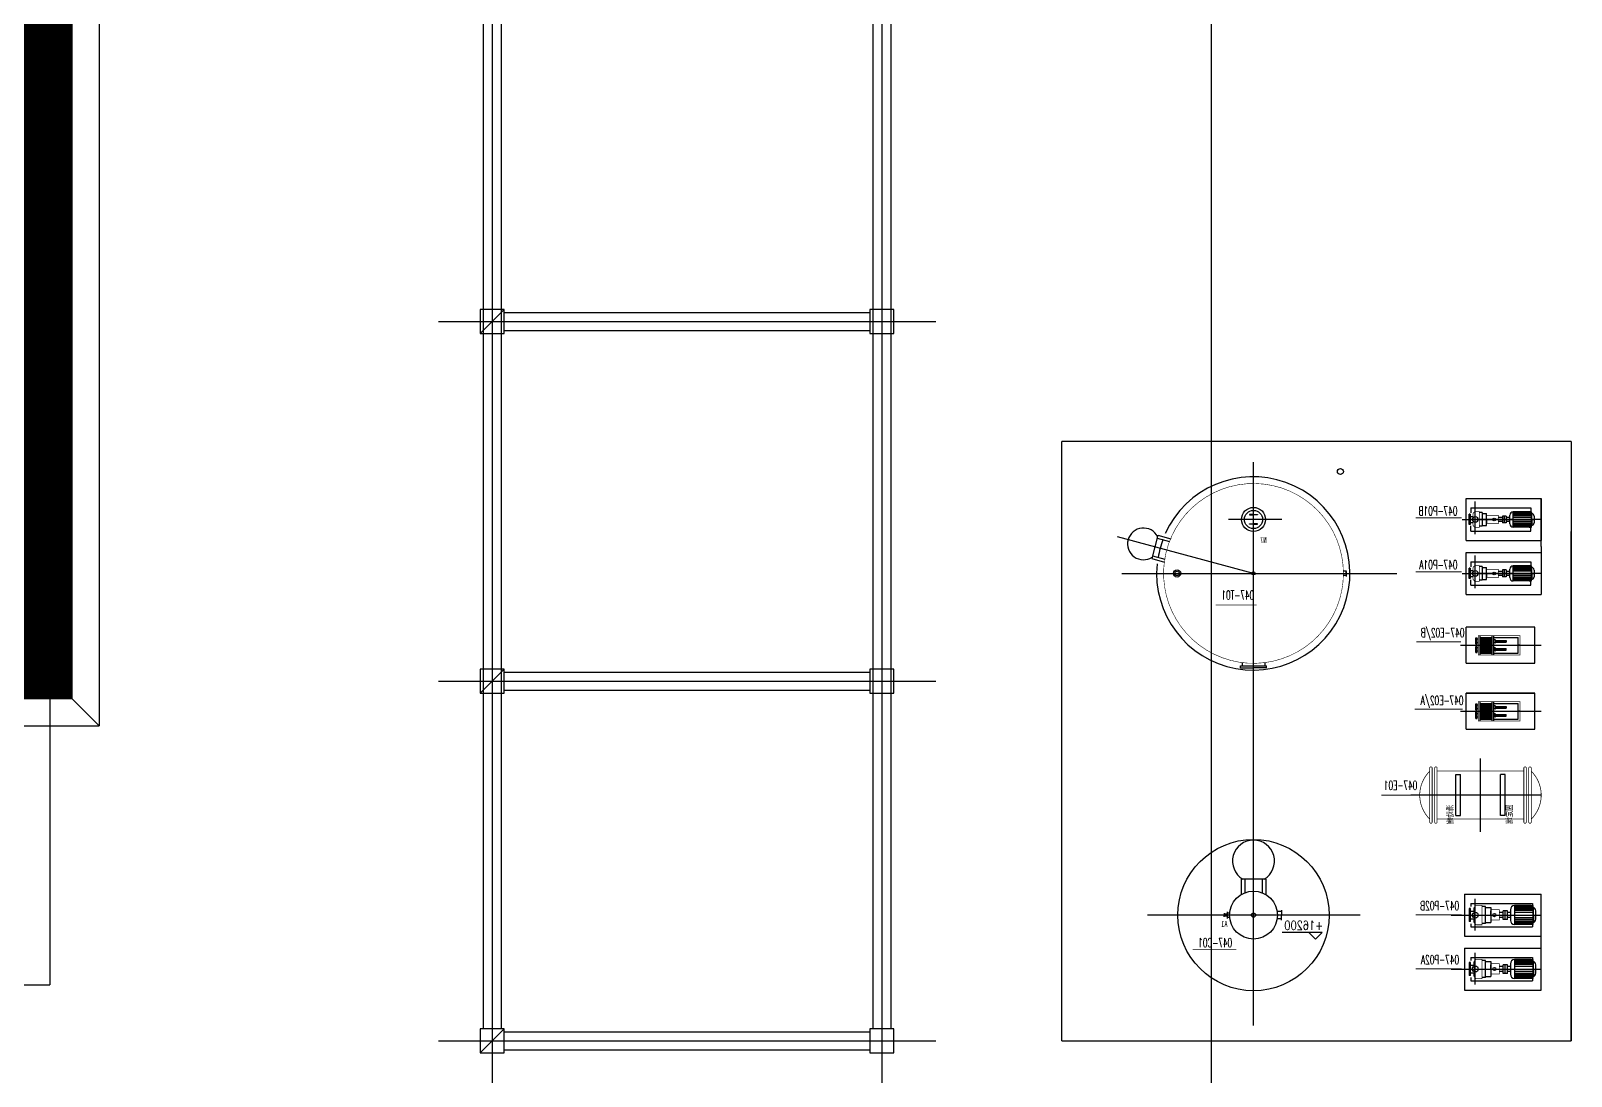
# Model space of a CAD drawing. Extents: x -170 to 1091, y -90 to 504.
# Drawn here: x 280.3 to 306, y 75.91 to 93.35 of the extents above; entities that cross this region are included whole.
import ezdxf
from ezdxf.enums import TextEntityAlignment as Align

# ---------------------------------------------------------------- set-up
doc = ezdxf.new("R2010")
doc.units = 0
doc.header["$LTSCALE"] = 1000
for name, pattern in [('ACAD_ISO05W100', [33, 24, -3, 0, -3, 0, -3]), ('CENTER', [50.8, 31.75, -6.35, 6.35, -6.35]), ('CENTER2', [28.575, 19.05, -3.175, 3.175, -3.175]), ('CONTINOUS', [0]), ('DASHED', [19.05, 12.7, -6.35]), ('DOTE', [2.42, 2, -0.2, 0.02, -0.2]), ('PF_DIVIDE', [250, 100, -50, 0, -50, 0, -50]), ('PHANTOM2', [1.25, 0.625, -0.125, 0.125, -0.125, 0.125, -0.125])]:
    doc.linetypes.add(name, pattern=pattern)
doc.layers.get('0').update_dxf_attribs({"linetype": 'CONTINUOUS'})
for name, color, linetype in [('07', 6, 'PF_DIVIDE'), ('1', 7, 'CONTINUOUS'), ('3', 1, 'PHANTOM2'), ('AXIS_LINE', 1, 'CENTER'), ('DOTE', 1, 'DOTE'), ('PUB_DIM', 3, 'CONTINUOUS'), ('PUB_TEXT', 7, 'CONTINUOUS'), ('TKX', 3, 'CONTINUOUS'), ('基本标注', 4, 'CONTINUOUS'), ('定位中心线', 3, 'CENTER2'), ('方格网', 6, 'CONTINUOUS'), ('管架', 30, 'CONTINUOUS'), ('设备', 4, 'CONTINUOUS'), ('设备外型线', 4, 'CONTINUOUS')]:
    doc.layers.add(name, color=color, linetype=linetype)
doc.styles.add('_HZTXT', font='simplex.shx', dxfattribs={"width": 0.75, "bigfont": 'HZTXT.shx'})
doc.styles.add('DIM_FONT', font='SIMPLEX', dxfattribs={"width": 0.7, "bigfont": 'GBCBIG'})
doc.styles.get("Standard").update_dxf_attribs({"font": '', "width": 0.75})
doc.styles.get('STANDARD').set_extended_font_data('SimSun')

msp = doc.modelspace()

# ---------------------------------------------------------------- linework, layer by layer
at = {"ltscale": 50}
for p, q in [((287.8, 88.29885), (288.2, 88.69885)), ((287.1011, 88.49885), (295.3989, 88.49885)), ((287.1011, 82.49885), (295.3989, 82.49885)), ((287.8, 82.29885), (288.2, 82.69885)), ((287.8, 76.29885), (288.2, 76.69885)), ((287.1011, 76.49885), (295.3989, 76.49885))]:
    msp.add_line(p, q, dxfattribs=at)
at = {"ltscale": 5}
for p, q in [((304.24992, 84.84885), (304.24992, 85.54885)), ((304.24992, 85.54885), (305.49992, 85.54885)), ((305.33569, 85.07267), (305.33569, 85.32482)), ((305.49992, 84.74885), (305.49992, 85.54885)), ((305.49992, 85.54885), (305.49992, 84.84885)), ((300.63439, 85.27899), (300.63439, 85.27345)), ((300.7, 85.27899), (300.63439, 85.27899)), ((300.63439, 85.27345), (300.7, 85.27345)), ((300.63439, 85.11872), (300.63439, 85.12426)), ((300.63439, 85.12426), (300.7, 85.12426)), ((300.7, 85.11872), (300.63439, 85.11872)), ((300.7, 85.27899), (300.76561, 85.27899)), ((300.76561, 85.27345), (300.7, 85.27345)), ((300.76561, 85.12426), (300.7, 85.12426)), ((300.7, 85.11872), (300.76561, 85.11872)), ((300.76561, 85.27899), (300.76561, 85.27345)), ((300.76561, 85.11872), (300.76561, 85.12426)), ((304.31444, 85.24999), (304.35976, 85.24999)), ((304.31444, 85.14772), (304.35976, 85.14772)), ((305.30107, 85.07267), (305.33569, 85.07267)), ((299.10653, 84.9343), (299.00229, 84.54527)), ((299.09431, 84.88866), (299.30125, 84.83321)), ((299.10653, 84.9343), (299.32078, 84.8769)), ((304.24992, 84.84885), (305.49992, 84.84885)), ((299.01452, 84.59091), (299.22147, 84.53546)), ((304.24992, 83.94885), (304.24992, 84.64885)), ((304.24992, 84.64885), (305.49992, 84.64885)), ((305.49992, 84.74885), (305.49992, 83.94885)), ((299.00229, 84.54527), (299.21654, 84.48787)), ((302.24398, 84.33635), (302.19937, 84.33635)), ((302.24398, 84.29885), (302.24398, 84.34914)), ((302.24398, 84.29885), (302.24398, 84.24856)), ((304.31444, 84.34999), (304.35976, 84.34999)), ((305.33569, 84.17267), (305.33569, 84.42482)), ((302.24398, 84.26135), (302.19937, 84.26135)), ((304.31444, 84.24772), (304.35976, 84.24772)), ((305.30107, 84.17267), (305.33569, 84.17267)), ((304.24992, 83.94885), (305.49992, 83.94885)), ((304.25, 82.79942), (304.25, 83.39942)), ((305.395, 83.39942), (304.25, 83.39942)), ((305.395, 82.79942), (305.395, 83.39942)), ((304.41, 83.11682), (304.41, 83.22201)), ((304.41, 83.22201), (304.429, 83.22201)), ((304.41, 83.11682), (304.429, 83.11682)), ((304.41, 83.08201), (304.429, 83.08201)), ((304.41, 82.97682), (304.41, 83.08201)), ((304.429, 83.11682), (304.429, 83.22201)), ((304.45162, 83.19942), (304.429, 83.19942)), ((304.45162, 83.13942), (304.429, 83.13942)), ((304.429, 82.97682), (304.429, 83.08201)), ((304.45162, 83.05942), (304.429, 83.05942)), ((304.48162, 82.93942), (304.48162, 83.25942)), ((304.48162, 83.22942), (304.68162, 83.22942)), ((304.50162, 82.96942), (304.50162, 83.22942)), ((304.52162, 82.96942), (304.52162, 83.22942)), ((304.54162, 82.96942), (304.54162, 83.22942)), ((304.56162, 82.96942), (304.56162, 83.22942)), ((304.58162, 82.96942), (304.58162, 83.22942)), ((304.60162, 82.96942), (304.60162, 83.22942)), ((304.62162, 82.96942), (304.62162, 83.22942)), ((304.64162, 82.96942), (304.64162, 83.22942)), ((304.66162, 82.96942), (304.66162, 83.22942)), ((304.68162, 82.93942), (304.68162, 83.25942)), ((304.71162, 82.93942), (304.71162, 83.25942)), ((304.71162, 83.22942), (305.115, 83.22942)), ((304.72981, 83.18995), (304.74645, 83.17932)), ((304.72981, 83.14213), (304.74645, 83.15275)), ((304.72981, 83.05671), (304.74645, 83.04608)), ((304.72981, 83.00889), (304.74645, 83.01951)), ((304.74645, 83.17932), (304.91295, 83.17932)), ((304.74645, 83.15275), (304.91295, 83.15275)), ((304.74645, 83.04608), (304.91295, 83.04608)), ((304.74645, 83.01951), (304.91295, 83.01951)), ((304.91295, 83.17932), (304.91295, 83.15275)), ((304.91295, 83.01951), (304.91295, 83.04608)), ((305.115, 82.96942), (305.115, 83.22942)), ((305.145, 83.09942), (305.115, 83.09942)), ((300.48524, 82.72246), (300.48524, 82.7559)), ((300.48524, 82.7559), (300.91476, 82.7559)), ((300.5125, 82.81459), (300.5125, 82.7559)), ((300.8875, 82.81459), (300.8875, 82.7559)), ((300.91476, 82.72246), (300.91476, 82.7559)), ((304.25, 82.79942), (305.395, 82.79942)), ((304.41, 82.97682), (304.429, 82.97682)), ((304.45162, 82.99942), (304.429, 82.99942)), ((304.48162, 82.96942), (304.68162, 82.96942)), ((304.71162, 82.96942), (305.115, 82.96942)), ((300.48524, 82.72246), (300.7, 82.72246)), ((300.91476, 82.72246), (300.7, 82.72246)), ((304.25, 82.29942), (305.395, 82.29942)), ((304.25, 81.69905), (304.25, 82.29905)), ((305.395, 82.29905), (304.25, 82.29905)), ((305.395, 81.69905), (305.395, 82.29905)), ((304.41, 82.01645), (304.41, 82.12164)), ((304.41, 82.12164), (304.429, 82.12164)), ((304.41, 82.01645), (304.429, 82.01645)), ((304.41, 81.98164), (304.429, 81.98164)), ((304.41, 81.87645), (304.41, 81.98164)), ((304.429, 82.01645), (304.429, 82.12164)), ((304.45162, 82.09905), (304.429, 82.09905)), ((304.45162, 82.03905), (304.429, 82.03905)), ((304.429, 81.87645), (304.429, 81.98164)), ((304.48162, 81.83905), (304.48162, 82.15905)), ((304.48162, 82.12905), (304.68162, 82.12905)), ((304.50162, 81.86905), (304.50162, 82.12905)), ((304.52162, 81.86905), (304.52162, 82.12905)), ((304.54162, 81.86905), (304.54162, 82.12905)), ((304.56162, 81.86905), (304.56162, 82.12905)), ((304.58162, 81.86905), (304.58162, 82.12905)), ((304.60162, 81.86905), (304.60162, 82.12905)), ((304.62162, 81.86905), (304.62162, 82.12905)), ((304.64162, 81.86905), (304.64162, 82.12905)), ((304.66162, 81.86905), (304.66162, 82.12905)), ((304.68162, 81.83905), (304.68162, 82.15905)), ((304.71162, 81.83905), (304.71162, 82.15905)), ((304.71162, 82.12905), (305.115, 82.12905)), ((304.72981, 82.08958), (304.74645, 82.07895)), ((304.72981, 82.04176), (304.74645, 82.05238)), ((304.74645, 82.07895), (304.91295, 82.07895)), ((304.74645, 82.05238), (304.91295, 82.05238)), ((304.91295, 82.07895), (304.91295, 82.05238)), ((305.115, 81.86905), (305.115, 82.12905)), ((305.145, 81.99905), (305.115, 81.99905)), ((304.41, 81.87645), (304.429, 81.87645)), ((304.45162, 81.95905), (304.429, 81.95905)), ((304.45162, 81.89905), (304.429, 81.89905)), ((304.48162, 81.86905), (304.68162, 81.86905)), ((304.71162, 81.86905), (305.115, 81.86905)), ((304.72981, 81.95634), (304.74645, 81.94571)), ((304.72981, 81.90852), (304.74645, 81.91914)), ((304.74645, 81.94571), (304.91295, 81.94571)), ((304.74645, 81.91914), (304.91295, 81.91914)), ((304.91295, 81.91914), (304.91295, 81.94571)), ((304.25, 81.69905), (305.395, 81.69905)), ((300.4945, 79.19885), (300.4945, 78.94203)), ((300.9055, 79.19885), (300.4945, 79.19885)), ((300.5575, 79.19885), (300.5575, 78.97261)), ((300.8425, 79.19885), (300.8425, 78.97261)), ((300.9055, 79.19885), (300.9055, 78.94203)), ((304.21864, 78.94912), (304.21864, 78.24912)), ((304.21864, 78.94912), (305.49985, 78.94912)), ((305.49985, 77.34787), (305.49985, 78.94912)), ((300.2647, 78.54122), (300.2647, 78.65305)), ((300.2647, 78.63903), (300.30231, 78.63903)), ((301.16585, 78.66135), (301.09437, 78.66135)), ((301.16585, 78.683), (301.16585, 78.59885)), ((304.318, 78.66303), (304.37465, 78.66303)), ((305.33129, 78.75684), (305.36033, 78.75684)), ((305.36033, 78.75684), (305.36033, 78.44165)), ((300.21268, 78.62986), (300.21268, 78.59885)), ((300.2647, 78.61566), (300.21268, 78.61566)), ((300.21268, 78.56785), (300.21268, 78.59885)), ((300.2647, 78.58205), (300.21268, 78.58205)), ((300.30216, 78.55999), (300.2647, 78.55999)), ((301.16585, 78.53635), (301.09437, 78.53635)), ((301.16585, 78.5147), (301.16585, 78.59885)), ((304.318, 78.5352), (304.37465, 78.5352)), ((304.21864, 78.24912), (305.49985, 78.24912)), ((304.21864, 78.04912), (304.21864, 77.34912)), ((304.21864, 78.04912), (305.49985, 78.04912)), ((304.318, 77.76303), (304.37465, 77.76303)), ((304.318, 77.6352), (304.37465, 77.6352)), ((305.33129, 77.85684), (305.36033, 77.85684)), ((305.36033, 77.85684), (305.36033, 77.54165)), ((304.21864, 77.34912), (305.49985, 77.34912))]:
    msp.add_line(p, q, dxfattribs=at)
for p, q in [((304.24992, 85.04285), (304.24992, 85.35485)), ((305.03119, 85.07267), (305.03119, 85.32482)), ((305.33569, 85.32482), (305.03119, 85.32482)), ((305.33569, 85.31725), (305.03119, 85.31725)), ((304.29992, 85.11206), (304.29992, 85.28565)), ((304.31444, 85.28565), (304.29992, 85.28565)), ((304.31444, 85.11206), (304.29992, 85.11206)), ((304.31444, 85.28565), (304.31444, 85.11206)), ((304.51485, 85.31221), (304.47517, 85.31221)), ((304.51485, 85.0855), (304.47517, 85.0855)), ((304.51485, 85.31221), (304.51485, 85.0855)), ((304.51485, 85.29831), (304.58614, 85.29831)), ((304.51485, 85.09939), (304.58614, 85.09939)), ((304.58614, 85.09939), (304.58614, 85.29831)), ((304.58614, 85.19829), (304.58614, 85.14181)), ((304.85483, 85.23328), (304.78366, 85.23328)), ((304.85483, 85.16416), (304.78366, 85.16416)), ((304.85483, 85.25632), (304.85483, 85.14112)), ((304.88363, 85.25632), (304.85483, 85.25632)), ((304.88363, 85.14112), (304.85483, 85.14112)), ((304.88363, 85.25632), (304.88363, 85.14112)), ((304.91243, 85.25632), (304.88363, 85.25632)), ((304.91243, 85.14112), (304.88363, 85.14112)), ((304.91243, 85.25632), (304.91243, 85.14112)), ((304.97589, 85.23328), (304.91243, 85.23328)), ((304.97589, 85.16416), (304.91243, 85.16416)), ((304.97589, 85.12794), (304.97589, 85.2695)), ((305.33569, 85.30984), (305.03119, 85.30984)), ((305.33569, 85.30243), (305.03119, 85.30243)), ((305.33569, 85.29131), (305.03119, 85.29131)), ((305.33569, 85.27834), (305.03119, 85.27834)), ((305.33569, 85.25981), (305.03119, 85.25981)), ((305.33569, 85.23387), (305.03119, 85.23387)), ((305.33569, 85.16346), (305.03119, 85.16346)), ((305.33569, 85.13753), (305.03119, 85.13753)), ((305.33569, 85.119), (305.03119, 85.119)), ((305.33569, 85.10603), (305.03119, 85.10603)), ((305.33569, 85.09491), (305.03119, 85.09491)), ((305.33569, 85.0875), (305.03119, 85.0875)), ((305.33569, 85.08009), (305.03119, 85.08009)), ((305.30107, 85.07267), (305.03119, 85.07267)), ((305.37992, 85.25548), (305.37992, 85.14223)), ((302.24398, 84.32887), (302.24398, 84.29885)), ((304.24992, 84.14285), (304.24992, 84.45485)), ((304.29992, 84.21206), (304.29992, 84.38565)), ((304.31444, 84.38565), (304.29992, 84.38565)), ((304.31444, 84.38565), (304.31444, 84.21206)), ((304.51485, 84.41221), (304.47517, 84.41221)), ((304.51485, 84.41221), (304.51485, 84.1855)), ((304.51485, 84.39831), (304.58614, 84.39831)), ((304.58614, 84.19939), (304.58614, 84.39831)), ((304.58614, 84.29829), (304.58614, 84.24181)), ((304.85483, 84.33328), (304.78366, 84.33328)), ((304.85483, 84.35632), (304.85483, 84.24112)), ((304.88363, 84.35632), (304.85483, 84.35632)), ((304.88363, 84.35632), (304.88363, 84.24112)), ((304.91243, 84.35632), (304.88363, 84.35632)), ((304.91243, 84.35632), (304.91243, 84.24112)), ((304.97589, 84.33328), (304.91243, 84.33328)), ((304.97589, 84.22794), (304.97589, 84.3695)), ((305.03119, 84.17267), (305.03119, 84.42482)), ((305.33569, 84.42482), (305.03119, 84.42482)), ((305.33569, 84.41725), (305.03119, 84.41725)), ((305.33569, 84.40984), (305.03119, 84.40984)), ((305.33569, 84.40243), (305.03119, 84.40243)), ((305.33569, 84.39131), (305.03119, 84.39131)), ((305.33569, 84.37834), (305.03119, 84.37834)), ((305.33569, 84.35981), (305.03119, 84.35981)), ((305.33569, 84.33387), (305.03119, 84.33387)), ((305.37992, 84.35548), (305.37992, 84.24223)), ((304.31444, 84.21206), (304.29992, 84.21206)), ((304.51485, 84.1855), (304.47517, 84.1855)), ((304.51485, 84.19939), (304.58614, 84.19939)), ((304.85483, 84.26416), (304.78366, 84.26416)), ((304.88363, 84.24112), (304.85483, 84.24112)), ((304.91243, 84.24112), (304.88363, 84.24112)), ((304.97589, 84.26416), (304.91243, 84.26416)), ((305.33569, 84.26346), (305.03119, 84.26346)), ((305.33569, 84.23753), (305.03119, 84.23753)), ((305.33569, 84.219), (305.03119, 84.219)), ((305.33569, 84.20603), (305.03119, 84.20603)), ((305.33569, 84.19491), (305.03119, 84.19491)), ((305.33569, 84.1875), (305.03119, 84.1875)), ((305.33569, 84.18009), (305.03119, 84.18009)), ((305.30107, 84.17267), (305.03119, 84.17267)), ((304.21864, 78.75512), (304.21864, 78.44312)), ((304.318, 78.70761), (304.29985, 78.70761)), ((304.29985, 78.70761), (304.29985, 78.49063)), ((304.318, 78.49063), (304.318, 78.70761)), ((304.5685, 78.74081), (304.51891, 78.74081)), ((304.5685, 78.45742), (304.5685, 78.74081)), ((304.5685, 78.72344), (304.65762, 78.72344)), ((304.65762, 78.72344), (304.65762, 78.47479)), ((304.65762, 78.59982), (304.65762, 78.67042)), ((304.8645, 78.64248), (304.8031, 78.64248)), ((304.8645, 78.52728), (304.8645, 78.67128)), ((304.9005, 78.67128), (304.8645, 78.67128)), ((304.9005, 78.52728), (304.9005, 78.67128)), ((304.9365, 78.67128), (304.9005, 78.67128)), ((304.9365, 78.52728), (304.9365, 78.67128)), ((304.98644, 78.64248), (304.9365, 78.64248)), ((304.98644, 78.68775), (304.98644, 78.51081)), ((305.05556, 78.75684), (305.05556, 78.44165)), ((305.33129, 78.75684), (305.05556, 78.75684)), ((305.36033, 78.74758), (305.05556, 78.74758)), ((305.36033, 78.73831), (305.05556, 78.73831)), ((305.36033, 78.72905), (305.05556, 78.72905)), ((305.36033, 78.71515), (305.05556, 78.71515)), ((305.36033, 78.69894), (305.05556, 78.69894)), ((305.36033, 78.67578), (305.05556, 78.67578)), ((305.36033, 78.64335), (305.05556, 78.64335)), ((305.40956, 78.52834), (305.40956, 78.66989)), ((304.318, 78.49063), (304.29985, 78.49063)), ((304.5685, 78.45742), (304.51891, 78.45742)), ((304.5685, 78.47479), (304.65762, 78.47479)), ((304.8645, 78.55608), (304.8031, 78.55608)), ((304.9005, 78.52728), (304.8645, 78.52728)), ((304.9365, 78.52728), (304.9005, 78.52728)), ((304.98644, 78.55608), (304.9365, 78.55608)), ((305.36033, 78.55534), (305.05556, 78.55534)), ((305.36033, 78.52292), (305.05556, 78.52292)), ((305.36033, 78.49976), (305.05556, 78.49976)), ((305.36033, 78.48355), (305.05556, 78.48355)), ((305.36033, 78.46965), (305.05556, 78.46965)), ((305.36033, 78.46038), (305.05556, 78.46038)), ((305.36033, 78.45112), (305.05556, 78.45112)), ((305.36033, 78.44165), (305.05556, 78.44165)), ((304.21864, 77.85512), (304.21864, 77.54312)), ((304.318, 77.80761), (304.29985, 77.80761)), ((304.29985, 77.80761), (304.29985, 77.59063)), ((304.318, 77.59063), (304.318, 77.80761)), ((304.5685, 77.84081), (304.51891, 77.84081)), ((304.5685, 77.55742), (304.5685, 77.84081)), ((304.5685, 77.82344), (304.65762, 77.82344)), ((304.65762, 77.82344), (304.65762, 77.57479)), ((304.65762, 77.69982), (304.65762, 77.77042)), ((304.8645, 77.74248), (304.8031, 77.74248)), ((304.8645, 77.65608), (304.8031, 77.65608)), ((304.8645, 77.62728), (304.8645, 77.77128)), ((304.9005, 77.77128), (304.8645, 77.77128)), ((304.9005, 77.62728), (304.8645, 77.62728)), ((304.9005, 77.62728), (304.9005, 77.77128)), ((304.9365, 77.77128), (304.9005, 77.77128)), ((304.9365, 77.62728), (304.9005, 77.62728)), ((304.9365, 77.62728), (304.9365, 77.77128)), ((304.98644, 77.74248), (304.9365, 77.74248)), ((304.98644, 77.65608), (304.9365, 77.65608)), ((304.98644, 77.78775), (304.98644, 77.61081)), ((305.05556, 77.85684), (305.05556, 77.54165)), ((305.33129, 77.85684), (305.05556, 77.85684)), ((305.36033, 77.84758), (305.05556, 77.84758)), ((305.36033, 77.83831), (305.05556, 77.83831)), ((305.36033, 77.82905), (305.05556, 77.82905)), ((305.36033, 77.81515), (305.05556, 77.81515)), ((305.36033, 77.79894), (305.05556, 77.79894)), ((305.36033, 77.77578), (305.05556, 77.77578)), ((305.36033, 77.74335), (305.05556, 77.74335)), ((305.36033, 77.65534), (305.05556, 77.65534)), ((305.36033, 77.62292), (305.05556, 77.62292)), ((305.40956, 77.62834), (305.40956, 77.76989)), ((304.318, 77.59063), (304.29985, 77.59063)), ((304.5685, 77.55742), (304.51891, 77.55742)), ((304.5685, 77.57479), (304.65762, 77.57479)), ((305.36033, 77.59976), (305.05556, 77.59976)), ((305.36033, 77.58355), (305.05556, 77.58355)), ((305.36033, 77.56965), (305.05556, 77.56965)), ((305.36033, 77.56038), (305.05556, 77.56038)), ((305.36033, 77.55112), (305.05556, 77.55112)), ((305.36033, 77.54165), (305.05556, 77.54165))]:
    msp.add_line(p, q)
at = {"color": 1, "ltscale": 5}
for p, q in [((304.32492, 85.39385), (304.32492, 85.30782)), ((304.32492, 85.39385), (305.32492, 85.39385)), ((305.32492, 85.39385), (305.32492, 85.32504)), ((304.32492, 85.00385), (304.32492, 85.08989)), ((305.32492, 85.00385), (305.32492, 85.07267)), ((304.32492, 85.00385), (305.32492, 85.00385)), ((304.32492, 84.49385), (304.32492, 84.40782)), ((304.32492, 84.49385), (305.32492, 84.49385)), ((305.32492, 84.49385), (305.32492, 84.42504)), ((304.32492, 84.10385), (304.32492, 84.18989)), ((304.32492, 84.10385), (305.32492, 84.10385)), ((305.32492, 84.10385), (305.32492, 84.17267)), ((304.32485, 78.79412), (304.32485, 78.7431)), ((304.32485, 78.79412), (305.35485, 78.79412)), ((305.35485, 78.79412), (305.35485, 78.75708)), ((304.32485, 78.45513), (304.32485, 78.40412)), ((304.32485, 78.40412), (305.35485, 78.40412)), ((305.35485, 78.44165), (305.35485, 78.40412)), ((304.32485, 77.89412), (304.32485, 77.8431)), ((304.32485, 77.89412), (305.35485, 77.89412)), ((305.35485, 77.89412), (305.35485, 77.85708)), ((304.32485, 77.55513), (304.32485, 77.50412)), ((304.32485, 77.50412), (305.35485, 77.50412)), ((305.35485, 77.54165), (305.35485, 77.50412))]:
    msp.add_line(p, q, dxfattribs=at)
at = {"linetype": 'Continuous', "const_width": 1, "elevation": 0}
msp.add_lwpolyline([(165.7, 127.02385), (280.5, 127.02385), (280.5, 82.69885), (165.7, 82.69885)], close=True, dxfattribs=at)
for points, const_width in [([(302.2, 84.29885, 2.64950146), (300.89029, 82.81097, 2.64950146)], 0.009), ([(300.89029, 82.81097, 0.3774295), (302.2, 84.29885, 0.3774295)], 0.009), ([(303.63985, 80.99954, 0.41722885), (303.63985, 80.19954)], 0.012), ([(303.63985, 81.05128, -1), (303.68101, 81.05128, 1), (303.63985, 81.05128, -1)], 0.012), ([(303.72218, 81.05128, -1), (303.76334, 81.05128, 1), (303.72218, 81.05128, -1)], 0.012), ([(305.25078, 81.05128, 1), (305.20962, 81.05128, -1), (305.25078, 81.05128, 1)], 0.012), ([(305.33311, 81.05128, 1), (305.29195, 81.05128, -1), (305.33311, 81.05128, 1)], 0.012), ([(305.33311, 80.99954, -0.41722885), (305.33311, 80.19954)], 0.012), ([(303.63985, 80.15161, 1), (303.68101, 80.15161, -1), (303.63985, 80.15161, 1)], 0.012), ([(303.72218, 80.15161, 1), (303.76334, 80.15161, -1), (303.72218, 80.15161, 1)], 0.012), ([(305.25078, 80.15161, -1), (305.20962, 80.15161, 1), (305.25078, 80.15161, -1)], 0.012), ([(305.33311, 80.15161, -1), (305.29195, 80.15161, 1), (305.33311, 80.15161, -1)], 0.012)]:
    msp.add_lwpolyline(points, format="xyb", dxfattribs=dict(const_width=const_width))
for points, const_width in [([(304.39461, 85.32897), (304.4692, 85.32897), (304.4692, 85.06848), (304.39461, 85.06848), (304.38334, 85.07412), (304.36079, 85.10236), (304.36079, 85.15319), (304.36643, 85.19872), (304.36079, 85.24425), (304.36079, 85.29508), (304.38334, 85.32332), (304.39695, 85.32979)], 0.012), ([(304.58614, 85.26626), (304.78366, 85.26626), (304.78366, 85.128), (304.58614, 85.128)], 0.012), ([(304.58614, 85.27595), (304.58614, 85.27595)], 0.0072), ([(304.58614, 85.27595), (304.58614, 85.27595)], 0.0072), ([(304.58614, 85.27595), (304.58614, 85.27595)], 0.0072), ([(304.58614, 85.27595), (304.58614, 85.27595)], 0.0072), ([(304.39461, 84.42897), (304.4692, 84.42897), (304.4692, 84.16848), (304.39461, 84.16848), (304.38334, 84.17412), (304.36079, 84.20236), (304.36079, 84.25319), (304.36643, 84.29872), (304.36079, 84.34425), (304.36079, 84.39508), (304.38334, 84.42332), (304.39695, 84.42979)], 0.012), ([(304.58614, 84.36626), (304.78366, 84.36626), (304.78366, 84.228), (304.58614, 84.228)], 0.012), ([(304.58614, 84.37595), (304.58614, 84.37595)], 0.0072), ([(304.58614, 84.37595), (304.58614, 84.37595)], 0.0072), ([(304.58614, 84.37595), (304.58614, 84.37595)], 0.0072), ([(304.58614, 84.37595), (304.58614, 84.37595)], 0.0072), ([(304.45162, 82.93942), (304.45162, 83.25942), (305.145, 83.25942), (305.145, 82.93942), (304.45162, 82.93942)], 0.012), ([(304.45162, 81.83905), (304.45162, 82.15905), (305.145, 82.15905), (305.145, 81.83905), (304.45162, 81.83905)], 0.012), ([(303.63985, 80.14957), (303.63985, 81.051)], 0.012), ([(303.68101, 80.15037), (303.68101, 81.0516)], 0.012), ([(303.72218, 80.15104), (303.72218, 81.05272)], 0.012), ([(303.76334, 80.15161), (303.76334, 81.05128)], 0.012), ([(305.20962, 81.00113), (303.76334, 81.00113)], 0.012), ([(305.20962, 80.15161), (305.20962, 81.05128)], 0.012), ([(305.25078, 80.15104), (305.25078, 81.05272)], 0.012), ([(305.29195, 80.15037), (305.29195, 81.0516)], 0.012), ([(305.33311, 80.14957), (305.33311, 81.051)], 0.012), ([(305.20962, 80.20113), (303.76334, 80.20113)], 0.012), ([(304.41821, 78.43647), (304.51145, 78.43647), (304.51145, 78.76209), (304.41821, 78.76209), (304.40412, 78.75503), (304.37594, 78.71973), (304.37594, 78.65619), (304.38298, 78.59928), (304.37594, 78.54237), (304.37594, 78.47883), (304.40412, 78.44353), (304.42114, 78.43545)], 0.012), ([(304.65762, 78.51486), (304.8031, 78.51486), (304.8031, 78.68769), (304.65762, 78.68769)], 0.012), ([(304.65762, 78.50275), (304.65762, 78.50275)], 0.009), ([(304.65762, 78.50275), (304.65762, 78.50275)], 0.009), ([(304.65762, 78.50275), (304.65762, 78.50275)], 0.009), ([(304.65762, 78.50275), (304.65762, 78.50275)], 0.009), ([(304.41821, 77.53647), (304.51145, 77.53647), (304.51145, 77.86209), (304.41821, 77.86209), (304.40412, 77.85503), (304.37594, 77.81973), (304.37594, 77.75619), (304.38298, 77.69928), (304.37594, 77.64237), (304.37594, 77.57883), (304.40412, 77.54353), (304.42114, 77.53545)], 0.012), ([(304.65762, 77.61486), (304.8031, 77.61486), (304.8031, 77.78769), (304.65762, 77.78769)], 0.012), ([(304.65762, 77.60275), (304.65762, 77.60275)], 0.009), ([(304.65762, 77.60275), (304.65762, 77.60275)], 0.009), ([(304.65762, 77.60275), (304.65762, 77.60275)], 0.009), ([(304.65762, 77.60275), (304.65762, 77.60275)], 0.009)]:
    msp.add_lwpolyline(points, dxfattribs=dict(const_width=const_width))
at = {"color": 1, "ltscale": 5, "const_width": 0.015}
for points in [[(304.17402, 85.22411), (303.40389, 85.22411)], [(304.17402, 84.32411), (303.40389, 84.32411)], [(304.16299, 83.1579), (303.41492, 83.1579)], [(304.18817, 82.03254), (303.38974, 82.03254)], [(303.38425, 80.59954), (302.83393, 80.59954)], [(304.17387, 78.60197), (303.40375, 78.60197)], [(300.41215, 78.02165), (299.68661, 78.02165)], [(304.17387, 77.70197), (303.40375, 77.70197)]]:
    msp.add_lwpolyline(points, dxfattribs=at)
at = {"ltscale": 5}
for centre, radius in [((300.7, 85.19885), 0.20086), ((300.7, 85.19885), 0.15221), ((299.425, 84.29885), 0.06071), ((299.425, 84.29885), 0.0375), ((300.7, 84.29885), 0.02642), ((300.7, 78.59885), 1.262), ((300.7, 78.59885), 0.4), ((300.7, 78.59885), 0.03522)]:
    msp.add_circle(centre, radius, dxfattribs=at)
for centre, radius in [((304.39992, 85.19885), 0.04727), ((304.39992, 84.29885), 0.04727), ((304.39985, 78.59912), 0.04904), ((304.39985, 77.69912), 0.04904)]:
    msp.add_circle(centre, radius)
for centre, radius, start, end in [((300.6958, 84.2981), 1.6125, 174.365326, 155.634676), ((298.86369, 84.79117), 0.26478, 26.755842, 303.244156), ((300.33778, 84.39591), 1.2375, 157.845403, 172.154599), ((300.7, 79.49885), 0.35, 301.002714, 238.997286)]:
    msp.add_arc(centre, radius, start, end, dxfattribs=at)
for centre, radius, start, end in [((305.03119, 85.2695), 0.0553, 90, 180), ((305.03119, 85.12794), 0.0553, 180, 270), ((305.33569, 85.25548), 0.04424, 0, 90), ((305.33569, 85.14223), 0.04424, 270, 0), ((305.03119, 84.3695), 0.0553, 90, 180), ((305.33569, 84.35548), 0.04424, 0, 90), ((305.03119, 84.22794), 0.0553, 180, 270), ((305.33569, 84.24223), 0.04424, 270, 0), ((305.05556, 78.68775), 0.06912, 90, 180), ((305.35356, 78.6696), 0.056, 0.29666, 83.055745), ((305.05556, 78.51081), 0.06912, 180, 270), ((305.35356, 78.52863), 0.056, 276.944255, 359.70334), ((305.05556, 77.78775), 0.06912, 90, 180), ((305.05556, 77.61081), 0.06912, 180, 270), ((305.35356, 77.7696), 0.056, 0.29666, 83.055745), ((305.35356, 77.62863), 0.056, 276.944255, 359.70334)]:
    msp.add_arc(centre, radius, start, end)
at = {"layer": '07', "ltscale": 8}
for p in [(280.62, 82.87885), (223.38, 77.43535, 0)]:
    msp.add_line(p, (280.62, 77.43535, 0), dxfattribs=at)
at = {"layer": '1', "linetype": 'ByBlock', "ltscale": 5, "const_width": 0.01125}
msp.add_lwpolyline([(300.75244, 83.77146), (300.06795, 83.77146)], dxfattribs=at)
at = {"layer": '3', "linetype": 'CONTINOUS'}
for p, q in [((304.72981, 83.18995), (304.71162, 83.18995)), ((304.72981, 83.14213), (304.71162, 83.14213)), ((304.72981, 83.05671), (304.71162, 83.05671)), ((304.72981, 83.00889), (304.71162, 83.00889)), ((304.72981, 83.18995), (304.72981, 83.14213)), ((304.72981, 83.00889), (304.72981, 83.05671)), ((304.74645, 83.17932), (304.74645, 83.15275)), ((304.91295, 83.16604), (304.74645, 83.16604)), ((304.74645, 83.01951), (304.74645, 83.04608)), ((304.91295, 83.0328), (304.74645, 83.0328)), ((304.72981, 82.08958), (304.71162, 82.08958)), ((304.72981, 82.04176), (304.71162, 82.04176)), ((304.72981, 82.08958), (304.72981, 82.04176)), ((304.74645, 82.07895), (304.74645, 82.05238)), ((304.91295, 82.06567), (304.74645, 82.06567)), ((304.72981, 81.95634), (304.71162, 81.95634)), ((304.72981, 81.90852), (304.71162, 81.90852)), ((304.72981, 81.90852), (304.72981, 81.95634)), ((304.74645, 81.91914), (304.74645, 81.94571)), ((304.91295, 81.93243), (304.74645, 81.93243))]:
    msp.add_line(p, q, dxfattribs=at)
at = {"layer": 'AXIS_LINE'}
for p, q in [((301.17113, 85.19885), (300.2824, 85.19885)), ((305.49992, 85.19885), (304.29556, 85.19885)), ((305.49992, 84.29885), (304.29556, 84.29885))]:
    msp.add_line(p, q, dxfattribs=at)
at = {"layer": 'DOTE'}
for p, q in [((306, 86.49885), (297.5, 86.49885)), ((306, 86.49885), (306, 76.49885)), ((300.7, 76.75859), (300.7, 86.15308)), ((304.18365, 85.19885), (305.37138, 85.19885)), ((300.7, 84.29885), (298.43121, 84.90678)), ((298.50456, 84.29884), (303.09375, 84.29884)), ((304.18365, 84.29885), (305.37138, 84.29885)), ((304.15576, 83.09942), (305.5, 83.09942)), ((304.15576, 81.99905), (305.5, 81.99905)), ((304.48648, 79.98902), (304.48648, 81.21005)), ((305.5, 80.59954), (303.32326, 80.59954)), ((302.48023, 78.59885), (298.93421, 78.59885)), ((303.99871, 78.59912), (305.49985, 78.59912)), ((303.99871, 77.69912), (305.49985, 77.69912))]:
    msp.add_line(p, q, dxfattribs=at)
at = {"layer": 'DOTE', "linetype": 'ACAD_ISO05W100', "ltscale": 0.08}
for q in [(297.5, 86.49885), (306, 76.49885)]:
    msp.add_line((297.5, 76.49885), q, dxfattribs=at)
at = {"layer": 'DOTE', "ltscale": 0.2}
for p, q in [((304.39992, 84.95286), (304.39992, 85.49902)), ((304.39992, 84.05286), (304.39992, 84.59902)), ((304.39985, 78.33947), (304.39985, 78.87077)), ((304.39985, 77.43947), (304.39985, 77.97077))]:
    msp.add_line(p, q, dxfattribs=at)
at = {"layer": 'PUB_DIM'}
for p, q in [((301.73444, 78.30951), (301.17832, 78.30951)), ((301.84694, 78.30951), (301.62194, 78.30951)), ((301.62194, 78.30951), (301.73444, 78.19701)), ((301.73444, 78.19701), (301.84694, 78.30951))]:
    msp.add_line(p, q, dxfattribs=at)
at = {"layer": 'TKX', "color": 3}
for p, q in [((280.74, 82.45885), (280.74, 107.79885)), ((280.5, 95.24885), (280.5, 82.69885)), ((281.44, 94.64885), (281.44, 81.75885)), ((264.75, 82.45885), (280.74, 82.45885)), ((281.44, 81.75885), (280.74, 82.45885)), ((265.35, 81.75885), (281.44, 81.75885))]:
    msp.add_line(p, q, dxfattribs=at)
at = {"layer": '基本标注', "ltscale": 0.01}
for p, q in [((288, 131), (288, 74.03433)), ((294.5, 131), (294.5, 74.03433)), ((306, 76.49885), (306, 84.99885))]:
    msp.add_line(p, q, dxfattribs=at)
at = {"layer": '定位中心线'}
for points in [[(287.8, 88.69885), (287.8, 88.29885), (288.2, 88.29885), (288.2, 88.69885)], [(294.3, 88.69885), (294.3, 88.29885), (294.7, 88.29885), (294.7, 88.69885)], [(287.8, 82.69885), (287.8, 82.29885), (288.2, 82.29885), (288.2, 82.69885)], [(294.3, 82.69885), (294.3, 82.29885), (294.7, 82.29885), (294.7, 82.69885)], [(287.8, 76.69885), (287.8, 76.29885), (288.2, 76.29885), (288.2, 76.69885)], [(294.3, 76.69885), (294.3, 76.29885), (294.7, 76.29885), (294.7, 76.69885)]]:
    msp.add_lwpolyline(points, close=True, dxfattribs=at)
at = {"layer": '方格网', "color": 6, "linetype": 'Continuous'}
msp.add_line((300, -54.65023), (300, 494.06478), dxfattribs=at)
at = {"layer": '管架', "ltscale": 1000}
for p, q in [((287.85, 94.29885), (287.85, 76.69885)), ((288.15, 94.29885), (288.15, 76.69885)), ((294.35, 94.29885), (294.35, 76.69885)), ((294.65, 94.29885), (294.65, 76.69885)), ((288.2, 88.64885), (294.3, 88.64885)), ((288.2, 88.34885), (294.3, 88.34885)), ((288.2, 82.64885), (294.3, 82.64885)), ((288.2, 82.34885), (294.3, 82.34885)), ((288.2, 76.64885), (294.3, 76.64885)), ((288.2, 76.34885), (294.3, 76.34885))]:
    msp.add_line(p, q, dxfattribs=at)
at = {"layer": '设备', "color": 2, "linetype": 'Continuous'}
for p, q in [((304.07393, 80.25776), (304.07393, 80.9445)), ((304.07393, 80.9445), (304.15139, 80.9445)), ((304.15139, 80.25776), (304.15139, 80.9445)), ((304.82157, 80.25776), (304.82157, 80.9445)), ((304.89903, 80.9445), (304.82157, 80.9445)), ((304.89903, 80.25776), (304.89903, 80.9445)), ((304.07393, 80.25776), (304.15139, 80.25776)), ((304.89903, 80.25776), (304.82157, 80.25776))]:
    msp.add_line(p, q, dxfattribs=at)
at = {"layer": '设备', "color": 6, "linetype": 'Continuous'}
msp.add_circle((302.15, 85.99874), 0.05, dxfattribs=at)
at = {"layer": '设备外型线', "linetype": 'DASHED'}
for p, q in [((305.34432, 85.19885), (305.34432, 85.27932)), ((305.34432, 85.19885), (305.34432, 85.11839)), ((305.34432, 84.29885), (305.34432, 84.37932)), ((305.34432, 84.29885), (305.34432, 84.21839)), ((305.37098, 78.59912), (305.37098, 78.71146)), ((305.37098, 78.59912), (305.37098, 78.48677)), ((305.37098, 77.69912), (305.37098, 77.81146)), ((305.37098, 77.69912), (305.37098, 77.58677))]:
    msp.add_line(p, q, dxfattribs=at)
at = {"layer": '设备外型线', "ltscale": 0.3}
for centre, radius in [((304.71603, 85.19872), 0.0216), ((304.71603, 84.29872), 0.0216), ((304.71856, 78.59928), 0.027), ((304.71856, 77.69928), 0.027)]:
    msp.add_circle(centre, radius, dxfattribs=at)

# ---------------------------------------------------------------- texts
at = {"layer": '1', "linetype": 'ByBlock', "ltscale": 5, "style": '_HZTXT', "text_generation_flag": 2, "width": 0.6}
for s, p in [('047-P01B', (304.10308, 85.26722)), ('047-P01A', (304.10308, 84.36722)), ('047-T01', (300.71203, 83.86211)), ('047-E02/B', (304.21855, 83.236)), ('047-E02/A', (304.20345, 82.10523)), ('047-E01', (303.43355, 80.68927)), ('047-P02B', (304.13009, 78.68033)), ('047-C01', (300.34508, 78.06321)), ('047-P02A', (304.13009, 77.78033))]:
    msp.add_text(s, height=0.15, dxfattribs=at).set_placement(p)
at = {"layer": '1', "color": 2, "linetype": 'ByBlock', "ltscale": 5, "text_generation_flag": 2, "width": 0.65}
for s, p in [('N7', (300.91805, 84.80611)), ('A1', (300.26759, 78.40282))]:
    msp.add_text(s, height=0.1, dxfattribs=at).set_placement(p)
at = {"layer": 'PUB_DIM', "style": 'DIM_FONT', "text_generation_flag": 2, "width": 0.8}
msp.add_text('+16200', height=0.15, dxfattribs=at).set_placement((301.53931, 78.42717), align=Align.MIDDLE)
at = {"layer": 'PUB_TEXT', "style": '_HZTXT', "text_generation_flag": 2, "width": 0.8}
for s, p in [('滑动端', (304.04006, 80.44113)), ('固定端', (305.02888, 80.44743))]:
    msp.add_text(s, height=0.1, rotation=90, dxfattribs=at).set_placement(p)

doc.saveas('drawing.dxf')
